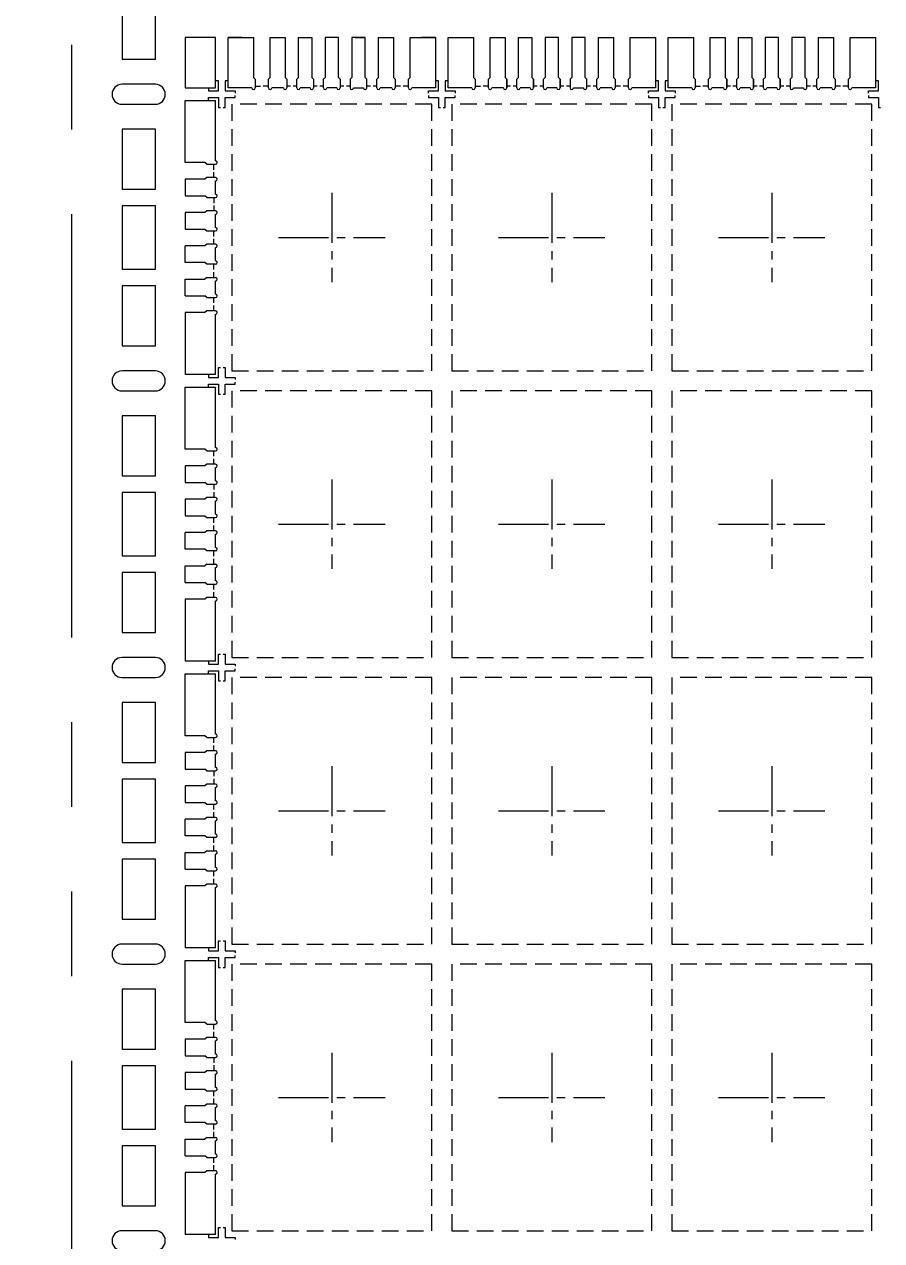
# Model space of a CAD drawing. Extents: x 1532 to 1650, y 120 to 288.
# Drawn here: x 1559.64 to 1572.51, y 249.05 to 267.3 of the extents above; entities that cross this region are included whole.
import ezdxf

# ---------------------------------------------------------------- set-up
doc = ezdxf.new("R2010")
doc.units = 0
doc.header["$MEASUREMENT"] = 0
for name, pattern in [('CENTER', [2, 1.25, -0.25, 0.25, -0.25]), ('CENTER2', [1.125, 0.75, -0.125, 0.125, -0.125]), ('HIDDEN', [0.375, 0.25, -0.125]), ('PHANTOM2', [31.75, 15.875, -3.175, 3.175, -3.175, 3.175, -3.175])]:
    doc.linetypes.add(name, pattern=pattern)
for name, color, linetype in [('1D', 4, 'Continuous'), ('LFBOTTOM', 4, 'Continuous'), ('LFTOP', 7, 'Continuous'), ('中心线', 1, 'CENTER2'), ('标注', 4, 'Continuous')]:
    doc.layers.add(name, color=color, linetype=linetype)
doc.layers.add('PKG', color=2, linetype='CENTER', lineweight=35)
doc.styles.add('SIMPLEX', font='SIMPLEX')
doc.dimstyles.new('2-0', dxfattribs={"dimtxt": 0.08, "dimasz": 0.12, "dimexe": 0.05, "dimexo": 0.025, "dimgap": 0.025, "dimtad": 0, "dimdec": 3, "dimzin": 1, "dimdsep": 46, "dimtxsty": 'SIMPLEX', "dimcen": 0.05, "dimadec": 0, "dimazin": 0, "dimtfac": 1, "dimtdec": 3, "dimtmove": 0, "dimatfit": 3, "dimfxl": 1, "dimarcsym": 0})

# ---------------------------------------------------------------- blocks, each defined once
blk = doc.blocks.new('*D2')
at = {"layer": 'Defpoints', "color": 0, "transparency": 16777216}
for p in [(1032.654, -491.735), (1040.022, -491.735), (1074.872, -518.035)]:
    blk.add_point(p, dxfattribs=at)
at = {"layer": '标注', "color": 0, "lineweight": -2, "transparency": 16777216}
for p, q in [((1033.654, -491.735), (1032.654, -491.735)), ((1034.654, -491.735), (1033.654, -491.735)), ((1039.872, -491.735), (1034.654, -491.735))]:
    blk.add_line(p, q, dxfattribs=at)
at = {"layer": '标注', "color": 0, "lineweight": 0, "transparency": 16777216, "insert": (1028.79, -491.735), "char_height": 1.5, "attachment_point": 5, "style": 'SIMPLEX'}
blk.add_mtext('26.300', dxfattribs=at)
blk = doc.blocks.new('*D4')
at = {"layer": 'Defpoints', "color": 0, "transparency": 16777216}
for p in [(1032.654, -486.035), (1040.022, -486.035), (1074.872, -518.035)]:
    blk.add_point(p, dxfattribs=at)
at = {"layer": '标注', "color": 0, "lineweight": -2, "transparency": 16777216}
for p, q in [((1033.654, -486.035), (1032.654, -486.035)), ((1034.654, -486.035), (1033.654, -486.035)), ((1039.872, -486.035), (1034.654, -486.035))]:
    blk.add_line(p, q, dxfattribs=at)
at = {"layer": '标注', "color": 0, "lineweight": 0, "transparency": 16777216, "insert": (1024.647, -486.035), "char_height": 1.5, "attachment_point": 5, "style": 'SIMPLEX'}
blk.add_mtext('32.000%%P0.300', dxfattribs=at)
blk = doc.blocks.new('*D5')
at = {"layer": 'Defpoints', "color": 0, "transparency": 16777216}
for p in [(1032.654, -484.06), (1074.47, -484.42), (1074.872, -518.035)]:
    blk.add_point(p, dxfattribs=at)
at = {"layer": '标注', "color": 0, "lineweight": -2, "transparency": 16777216}
for p, q in [((1033.654, -484.06), (1032.654, -484.06)), ((1034.654, -484.42), (1033.654, -484.06)), ((1073.47, -484.42), (1034.654, -484.42))]:
    blk.add_line(p, q, dxfattribs=at)
at = {"layer": '标注', "color": 0, "lineweight": 0, "transparency": 16777216, "insert": (1028.583, -484.06), "char_height": 1.5, "attachment_point": 5, "style": 'SIMPLEX'}
blk.add_mtext('33.615', dxfattribs=at)
blk = doc.blocks.new('*D21')
at = {"layer": 'Defpoints', "color": 0, "transparency": 16777216}
for p in [(1032.654, -481.536), (1041.022, -483.035), (1074.872, -518.035)]:
    blk.add_point(p, dxfattribs=at)
at = {"layer": '标注', "color": 0, "lineweight": -2, "transparency": 16777216}
for p, q in [((1033.654, -481.536), (1032.654, -481.536)), ((1034.654, -483.035), (1033.654, -481.536)), ((1040.872, -483.035), (1034.654, -483.035))]:
    blk.add_line(p, q, dxfattribs=at)
at = {"layer": '标注', "color": 0, "lineweight": 0, "transparency": 16777216, "insert": (1028.79, -481.536), "char_height": 1.5, "attachment_point": 5, "style": 'SIMPLEX'}
blk.add_mtext('35.000', dxfattribs=at)

msp = doc.modelspace()

# ---------------------------------------------------------------- linework, layer by layer
at = {"lineweight": 0}
for p, q in [((1561.6103, 266.3959), (1561.1103, 266.3959)), ((1561.1103, 266.0959), (1561.6103, 266.0959)), ((1561.6103, 262.0959), (1561.1103, 262.0959)), ((1561.1103, 261.7959), (1561.6103, 261.7959)), ((1561.6103, 257.7959), (1561.1103, 257.7959)), ((1561.1103, 257.4959), (1561.6103, 257.4959)), ((1561.6103, 253.4959), (1561.1103, 253.4959)), ((1561.1103, 253.1959), (1561.6103, 253.1959)), ((1561.6103, 249.1959), (1561.1103, 249.1959))]:
    msp.add_line(p, q, dxfattribs=at)
at = {"lineweight": 0, "ltscale": 10}
for points in [[(1561.6103, 267.8959), (1561.1103, 267.8959), (1561.1103, 266.7708), (1561.6103, 266.7708)], [(1561.6103, 265.7208), (1561.1103, 265.7208), (1561.1103, 264.8208), (1561.6103, 264.8208)], [(1561.6103, 264.5708), (1561.1103, 264.5708), (1561.1103, 263.6208), (1561.6103, 263.6208)], [(1561.6103, 263.3708), (1561.1103, 263.3708), (1561.1103, 262.4708), (1561.6103, 262.4708)], [(1561.6103, 261.4208), (1561.1103, 261.4208), (1561.1103, 260.5208), (1561.6103, 260.5208)], [(1561.6103, 260.2708), (1561.1103, 260.2708), (1561.1103, 259.3208), (1561.6103, 259.3208)], [(1561.6103, 259.0708), (1561.1103, 259.0708), (1561.1103, 258.1708), (1561.6103, 258.1708)], [(1561.6103, 257.1208), (1561.1103, 257.1208), (1561.1103, 256.2208), (1561.6103, 256.2208)], [(1561.6103, 255.9708), (1561.1103, 255.9708), (1561.1103, 255.0208), (1561.6103, 255.0208)], [(1561.6103, 254.7708), (1561.1103, 254.7708), (1561.1103, 253.8708), (1561.6103, 253.8708)], [(1561.6103, 252.8208), (1561.1103, 252.8208), (1561.1103, 251.9208), (1561.6103, 251.9208)], [(1561.6103, 251.6708), (1561.1103, 251.6708), (1561.1103, 250.7208), (1561.6103, 250.7208)], [(1561.6103, 250.4708), (1561.1103, 250.4708), (1561.1103, 249.5708), (1561.6103, 249.5708)]]:
    msp.add_lwpolyline(points, close=True, dxfattribs=at)
at = {"lineweight": 0}
for centre, start, end in [((1561.1103, 266.2459), 90, 270), ((1561.6103, 266.2459), 270, 90), ((1561.1103, 261.9459), 90, 270), ((1561.6103, 261.9459), 270, 90), ((1561.1103, 257.6459), 90, 270), ((1561.6103, 257.6459), 270, 90), ((1561.1103, 253.3459), 90, 270), ((1561.6103, 253.3459), 270, 90), ((1561.1103, 249.0459), 90, 270), ((1561.6103, 249.0459), 270, 90)]:
    msp.add_arc(centre, 0.15, start, end, dxfattribs=at)
at = {"layer": '1D', "color": 4, "linetype": 'PHANTOM2', "lineweight": 0, "ltscale": 0.4}
msp.add_line((1560.358, 207.2959), (1560.358, 269.2959), dxfattribs=at)
at = {"layer": 'LFBOTTOM', "linetype": 'HIDDEN', "lineweight": 0}
for p, q in [((1563.108, 266.3659), (1563.189, 266.3659)), ((1563.308, 266.3659), (1563.227, 266.3659)), ((1566.408, 266.3659), (1566.489, 266.3659)), ((1566.608, 266.3659), (1566.527, 266.3659)), ((1569.708, 266.3659), (1569.789, 266.3659)), ((1569.908, 266.3659), (1569.827, 266.3659))]:
    msp.add_line(p, q, dxfattribs=at)
at = {"layer": 'LFBOTTOM', "linetype": 'HIDDEN', "lineweight": 0, "ltscale": 0.2}
for p, q in [((1562.488, 264.6959), (1562.488, 264.6149)), ((1562.488, 264.5769), (1562.488, 264.4959)), ((1562.488, 263.6149), (1562.488, 263.6959)), ((1562.488, 263.4959), (1562.488, 263.5769)), ((1562.488, 260.3959), (1562.488, 260.3149)), ((1562.488, 260.2769), (1562.488, 260.1959)), ((1562.488, 259.3149), (1562.488, 259.3959)), ((1562.488, 259.1959), (1562.488, 259.2769)), ((1562.488, 256.0959), (1562.488, 256.0149)), ((1562.488, 255.9769), (1562.488, 255.8959)), ((1562.488, 255.0149), (1562.488, 255.0959)), ((1562.488, 254.8959), (1562.488, 254.9769)), ((1562.488, 251.7959), (1562.488, 251.7149)), ((1562.488, 251.6769), (1562.488, 251.5959)), ((1562.488, 250.7149), (1562.488, 250.7959)), ((1562.488, 250.5959), (1562.488, 250.6769))]:
    msp.add_line(p, q, dxfattribs=at)
at = {"layer": 'LFBOTTOM', "lineweight": 0}
for p, q in [((1562.558, 261.9959), (1562.558, 262.1459)), ((1562.558, 262.1459), (1562.589, 262.1459)), ((1562.627, 262.1459), (1562.658, 262.1459)), ((1562.658, 262.1459), (1562.658, 261.9959)), ((1562.408, 262.0409), (1562.408, 261.9959)), ((1562.408, 261.9959), (1562.558, 261.9959)), ((1562.408, 261.8509), (1562.408, 261.8959)), ((1562.408, 261.8959), (1562.558, 261.8959)), ((1562.558, 261.8959), (1562.558, 261.7459)), ((1562.658, 261.9959), (1562.808, 261.9959)), ((1562.658, 261.7459), (1562.658, 261.8959)), ((1562.658, 261.8959), (1562.808, 261.8959)), ((1562.808, 261.9959), (1562.808, 261.9649)), ((1562.808, 261.8959), (1562.808, 261.9269)), ((1562.558, 261.7459), (1562.589, 261.7459)), ((1562.627, 261.7459), (1562.658, 261.7459)), ((1562.408, 257.7409), (1562.408, 257.6959)), ((1562.408, 257.6959), (1562.558, 257.6959)), ((1562.558, 257.6959), (1562.558, 257.8459)), ((1562.558, 257.8459), (1562.589, 257.8459)), ((1562.627, 257.8459), (1562.658, 257.8459)), ((1562.658, 257.8459), (1562.658, 257.6959)), ((1562.658, 257.6959), (1562.808, 257.6959)), ((1562.808, 257.6959), (1562.808, 257.6649)), ((1562.408, 257.5509), (1562.408, 257.5959)), ((1562.408, 257.5959), (1562.558, 257.5959)), ((1562.558, 257.5959), (1562.558, 257.4459)), ((1562.658, 257.4459), (1562.658, 257.5959)), ((1562.658, 257.5959), (1562.808, 257.5959)), ((1562.808, 257.5959), (1562.808, 257.6269)), ((1562.558, 257.4459), (1562.589, 257.4459)), ((1562.627, 257.4459), (1562.658, 257.4459)), ((1562.558, 253.3959), (1562.558, 253.5459)), ((1562.558, 253.5459), (1562.589, 253.5459)), ((1562.627, 253.5459), (1562.658, 253.5459)), ((1562.658, 253.5459), (1562.658, 253.3959)), ((1562.408, 253.4409), (1562.408, 253.3959)), ((1562.408, 253.3959), (1562.558, 253.3959)), ((1562.658, 253.3959), (1562.808, 253.3959)), ((1562.808, 253.3959), (1562.808, 253.3649)), ((1562.808, 253.2959), (1562.808, 253.3269)), ((1562.408, 253.2509), (1562.408, 253.2959)), ((1562.408, 253.2959), (1562.558, 253.2959)), ((1562.558, 253.2959), (1562.558, 253.1459)), ((1562.558, 253.1459), (1562.589, 253.1459)), ((1562.627, 253.1459), (1562.658, 253.1459)), ((1562.658, 253.1459), (1562.658, 253.2959)), ((1562.658, 253.2959), (1562.808, 253.2959)), ((1562.408, 249.1409), (1562.408, 249.0959)), ((1562.558, 249.0959), (1562.558, 249.2459)), ((1562.558, 249.2459), (1562.589, 249.2459)), ((1562.627, 249.2459), (1562.658, 249.2459)), ((1562.658, 249.2459), (1562.658, 249.0959)), ((1562.408, 249.0959), (1562.558, 249.0959)), ((1562.658, 249.0959), (1562.808, 249.0959)), ((1562.808, 249.0959), (1562.808, 249.0649))]:
    msp.add_line(p, q, dxfattribs=at)
for points in [[(1562.408, 266.3409), (1562.408, 266.2959), (1562.558, 266.2959), (1562.558, 266.4459), (1562.513, 266.4459)], [(1562.703, 266.4459), (1562.658, 266.4459), (1562.658, 266.2959), (1562.808, 266.2959), (1562.808, 266.2649)], [(1565.708, 266.2649), (1565.708, 266.2959), (1565.858, 266.2959), (1565.858, 266.4459), (1565.813, 266.4459)], [(1566.003, 266.4459), (1565.958, 266.4459), (1565.958, 266.2959), (1566.108, 266.2959), (1566.108, 266.2649)], [(1569.008, 266.2649), (1569.008, 266.2959), (1569.158, 266.2959), (1569.158, 266.4459), (1569.113, 266.4459)], [(1569.303, 266.4459), (1569.258, 266.4459), (1569.258, 266.2959), (1569.408, 266.2959), (1569.408, 266.2649)], [(1572.308, 266.2649), (1572.308, 266.2959), (1572.458, 266.2959), (1572.458, 266.4459), (1572.413, 266.4459)], [(1562.408, 266.1509), (1562.408, 266.1959), (1562.558, 266.1959), (1562.558, 266.0459), (1562.589, 266.0459)], [(1562.408, 266.1509), (1562.408, 266.1959), (1562.558, 266.1959), (1562.558, 266.0459), (1562.589, 266.0459)], [(1562.627, 266.0459), (1562.658, 266.0459), (1562.658, 266.1959), (1562.808, 266.1959), (1562.808, 266.2269)], [(1562.627, 266.0459), (1562.658, 266.0459), (1562.658, 266.1959), (1562.808, 266.1959), (1562.808, 266.2269)], [(1565.708, 266.2269), (1565.708, 266.1959), (1565.858, 266.1959), (1565.858, 266.0459), (1565.889, 266.0459)], [(1565.927, 266.0459), (1565.958, 266.0459), (1565.958, 266.1959), (1566.108, 266.1959), (1566.108, 266.2269)], [(1569.008, 266.2269), (1569.008, 266.1959), (1569.158, 266.1959), (1569.158, 266.0459), (1569.189, 266.0459)], [(1569.227, 266.0459), (1569.258, 266.0459), (1569.258, 266.1959), (1569.408, 266.1959), (1569.408, 266.2269)], [(1572.308, 266.2269), (1572.308, 266.1959), (1572.458, 266.1959), (1572.458, 266.0459), (1572.489, 266.0459)]]:
    msp.add_lwpolyline(points, dxfattribs=at)
at = {"layer": 'LFBOTTOM', "linetype": 'ByBlock', "lineweight": 0}
for points in [[(1563.639, 266.3659), (1563.583, 266.3659)], [(1563.733, 266.3659), (1563.677, 266.3659)], [(1564.039, 266.3659), (1563.983, 266.3659)], [(1564.133, 266.3659), (1564.077, 266.3659)], [(1564.439, 266.3659), (1564.383, 266.3659)], [(1564.533, 266.3659), (1564.477, 266.3659)], [(1564.839, 266.3659), (1564.783, 266.3659)], [(1564.933, 266.3659), (1564.877, 266.3659)], [(1565.289, 266.3659), (1565.208, 266.3659)], [(1565.408, 266.3659), (1565.327, 266.3659)], [(1566.939, 266.3659), (1566.883, 266.3659)], [(1567.033, 266.3659), (1566.977, 266.3659)], [(1567.339, 266.3659), (1567.283, 266.3659)], [(1567.433, 266.3659), (1567.377, 266.3659)], [(1567.739, 266.3659), (1567.683, 266.3659)], [(1567.833, 266.3659), (1567.777, 266.3659)], [(1568.139, 266.3659), (1568.083, 266.3659)], [(1568.233, 266.3659), (1568.177, 266.3659)], [(1568.589, 266.3659), (1568.508, 266.3659)], [(1568.708, 266.3659), (1568.627, 266.3659)], [(1570.239, 266.3659), (1570.183, 266.3659)], [(1570.333, 266.3659), (1570.277, 266.3659)], [(1570.639, 266.3659), (1570.583, 266.3659)], [(1570.733, 266.3659), (1570.677, 266.3659)], [(1571.039, 266.3659), (1570.983, 266.3659)], [(1571.133, 266.3659), (1571.077, 266.3659)], [(1571.439, 266.3659), (1571.383, 266.3659)], [(1571.533, 266.3659), (1571.477, 266.3659)], [(1571.889, 266.3659), (1571.808, 266.3659)], [(1572.008, 266.3659), (1571.927, 266.3659)]]:
    msp.add_lwpolyline(points, dxfattribs=at)
at = {"layer": 'LFBOTTOM', "linetype": 'HIDDEN', "lineweight": 0, "ltscale": 0.2}
for points in [[(1562.488, 265.1149), (1562.488, 265.1959)], [(1562.488, 264.9959), (1562.488, 265.0769)], [(1562.488, 264.1149), (1562.488, 264.1959)], [(1562.488, 263.9959), (1562.488, 264.0769)], [(1562.488, 263.1149), (1562.488, 263.1959)], [(1562.488, 262.9959), (1562.488, 263.0769)], [(1562.488, 260.8149), (1562.488, 260.8959)], [(1562.488, 260.6959), (1562.488, 260.7769)], [(1562.488, 259.8149), (1562.488, 259.8959)], [(1562.488, 259.6959), (1562.488, 259.7769)], [(1562.488, 258.8149), (1562.488, 258.8959)], [(1562.488, 258.6959), (1562.488, 258.7769)], [(1562.488, 256.5149), (1562.488, 256.5959)], [(1562.488, 256.3959), (1562.488, 256.4769)], [(1562.488, 255.5149), (1562.488, 255.5959)], [(1562.488, 255.3959), (1562.488, 255.4769)], [(1562.488, 254.5149), (1562.488, 254.5959)], [(1562.488, 254.3959), (1562.488, 254.4769)], [(1562.488, 252.2149), (1562.488, 252.2959)], [(1562.488, 252.0959), (1562.488, 252.1769)], [(1562.488, 251.2149), (1562.488, 251.2959)], [(1562.488, 251.0959), (1562.488, 251.1769)], [(1562.488, 250.2149), (1562.488, 250.2959)], [(1562.488, 250.0959), (1562.488, 250.1769)]]:
    msp.add_lwpolyline(points, dxfattribs=at)
at = {"layer": 'LFTOP', "linetype": 'ByBlock', "lineweight": 0}
for p, q in [((1562.513, 267.0959), (1562.0603, 267.0959)), ((1562.0603, 267.0959), (1562.0603, 266.3409)), ((1562.513, 266.3409), (1562.513, 267.0959)), ((1562.908, 267.0959), (1562.703, 267.0959)), ((1562.703, 266.3409), (1562.703, 267.0959)), ((1562.703, 267.0959), (1563.083, 267.0959)), ((1563.083, 267.0959), (1563.083, 266.4959)), ((1563.333, 267.0959), (1563.408, 267.0959)), ((1563.333, 266.4959), (1563.333, 267.0959)), ((1563.333, 267.0959), (1563.558, 267.0959)), ((1563.558, 267.0959), (1563.558, 266.4959)), ((1563.758, 267.0959), (1563.908, 267.0959)), ((1563.758, 266.4959), (1563.758, 267.0959)), ((1563.758, 267.0959), (1563.958, 267.0959)), ((1563.958, 267.0959), (1563.958, 266.4959)), ((1564.358, 267.0959), (1564.158, 267.0959)), ((1564.158, 267.0959), (1564.158, 266.4959)), ((1564.358, 266.4959), (1564.358, 267.0959)), ((1564.758, 267.0959), (1564.558, 267.0959)), ((1564.558, 267.0959), (1564.558, 266.4959)), ((1564.608, 267.0959), (1564.758, 267.0959)), ((1564.758, 266.4959), (1564.758, 267.0959)), ((1564.958, 267.0959), (1565.183, 267.0959)), ((1564.958, 266.4959), (1564.958, 267.0959)), ((1565.108, 267.0959), (1565.183, 267.0959)), ((1565.183, 267.0959), (1565.183, 266.4959)), ((1565.433, 266.4959), (1565.433, 267.0959)), ((1565.433, 267.0959), (1565.813, 267.0959)), ((1565.813, 267.0959), (1565.608, 267.0959)), ((1565.813, 267.0959), (1565.813, 266.3409)), ((1566.003, 266.3409), (1566.003, 267.0959)), ((1566.003, 267.0959), (1566.383, 267.0959)), ((1566.383, 267.0959), (1566.383, 266.4959)), ((1566.633, 266.4959), (1566.633, 267.0959)), ((1566.633, 267.0959), (1566.858, 267.0959)), ((1566.858, 267.0959), (1566.858, 266.4959)), ((1567.058, 266.4959), (1567.058, 267.0959)), ((1567.058, 267.0959), (1567.258, 267.0959)), ((1567.258, 267.0959), (1567.258, 266.4959)), ((1567.658, 267.0959), (1567.458, 267.0959)), ((1567.458, 267.0959), (1567.458, 266.4959)), ((1567.658, 266.4959), (1567.658, 267.0959)), ((1568.058, 267.0959), (1567.858, 267.0959)), ((1567.858, 267.0959), (1567.858, 266.4959)), ((1568.058, 266.4959), (1568.058, 267.0959)), ((1568.258, 267.0959), (1568.483, 267.0959)), ((1568.258, 266.4959), (1568.258, 267.0959)), ((1568.483, 267.0959), (1568.483, 266.4959)), ((1568.733, 266.4959), (1568.733, 267.0959)), ((1568.733, 267.0959), (1569.113, 267.0959)), ((1569.113, 267.0959), (1569.113, 266.3409)), ((1569.303, 266.3409), (1569.303, 267.0959)), ((1569.303, 267.0959), (1569.683, 267.0959)), ((1569.683, 267.0959), (1569.683, 266.4959)), ((1569.933, 266.4959), (1569.933, 267.0959)), ((1569.933, 267.0959), (1570.158, 267.0959)), ((1570.158, 267.0959), (1570.158, 266.4959)), ((1570.358, 266.4959), (1570.358, 267.0959)), ((1570.358, 267.0959), (1570.558, 267.0959)), ((1570.558, 267.0959), (1570.558, 266.4959)), ((1570.958, 267.0959), (1570.758, 267.0959)), ((1570.758, 267.0959), (1570.758, 266.4959)), ((1570.958, 266.4959), (1570.958, 267.0959)), ((1571.358, 267.0959), (1571.158, 267.0959)), ((1571.158, 267.0959), (1571.158, 266.4959)), ((1571.358, 266.4959), (1571.358, 267.0959)), ((1571.558, 267.0959), (1571.783, 267.0959)), ((1571.558, 266.4959), (1571.558, 267.0959)), ((1571.783, 267.0959), (1571.783, 266.4959)), ((1572.033, 266.4959), (1572.033, 267.0959)), ((1572.033, 267.0959), (1572.413, 267.0959)), ((1572.413, 267.0959), (1572.413, 266.3409)), ((1563.083, 266.4959), (1563.108, 266.4709)), ((1563.108, 266.4709), (1563.108, 266.3409)), ((1563.308, 266.4709), (1563.333, 266.4959)), ((1563.308, 266.3409), (1563.308, 266.4709)), ((1563.558, 266.4959), (1563.583, 266.4709)), ((1563.583, 266.4709), (1563.583, 266.3409)), ((1563.733, 266.4709), (1563.758, 266.4959)), ((1563.733, 266.3409), (1563.733, 266.4709)), ((1563.958, 266.4959), (1563.983, 266.4709)), ((1563.983, 266.4709), (1563.983, 266.3409)), ((1564.158, 266.4959), (1564.133, 266.4709)), ((1564.133, 266.3409), (1564.133, 266.4709)), ((1564.383, 266.4709), (1564.358, 266.4959)), ((1564.383, 266.4709), (1564.383, 266.3409)), ((1564.558, 266.4959), (1564.533, 266.4709)), ((1564.533, 266.4709), (1564.533, 266.3409)), ((1564.783, 266.4709), (1564.758, 266.4959)), ((1564.783, 266.3409), (1564.783, 266.4709)), ((1564.933, 266.4709), (1564.958, 266.4959)), ((1564.933, 266.3409), (1564.933, 266.4709)), ((1565.183, 266.4959), (1565.208, 266.4709)), ((1565.208, 266.4709), (1565.208, 266.3409)), ((1565.408, 266.4709), (1565.433, 266.4959)), ((1565.408, 266.3409), (1565.408, 266.4709)), ((1566.383, 266.4959), (1566.408, 266.4709)), ((1566.408, 266.4709), (1566.408, 266.3409)), ((1566.608, 266.4709), (1566.633, 266.4959)), ((1566.608, 266.3409), (1566.608, 266.4709)), ((1566.858, 266.4959), (1566.883, 266.4709)), ((1566.883, 266.4709), (1566.883, 266.3409)), ((1567.033, 266.4709), (1567.058, 266.4959)), ((1567.033, 266.3409), (1567.033, 266.4709)), ((1567.258, 266.4959), (1567.283, 266.4709)), ((1567.283, 266.4709), (1567.283, 266.3409)), ((1567.458, 266.4959), (1567.433, 266.4709)), ((1567.433, 266.3409), (1567.433, 266.4709)), ((1567.683, 266.4709), (1567.658, 266.4959)), ((1567.683, 266.4709), (1567.683, 266.3409)), ((1567.858, 266.4959), (1567.833, 266.4709)), ((1567.833, 266.4709), (1567.833, 266.3409)), ((1568.083, 266.4709), (1568.058, 266.4959)), ((1568.083, 266.3409), (1568.083, 266.4709)), ((1568.233, 266.4709), (1568.258, 266.4959)), ((1568.233, 266.3409), (1568.233, 266.4709)), ((1568.483, 266.4959), (1568.508, 266.4709)), ((1568.508, 266.4709), (1568.508, 266.3409)), ((1568.708, 266.4709), (1568.733, 266.4959)), ((1568.708, 266.3409), (1568.708, 266.4709)), ((1569.683, 266.4959), (1569.708, 266.4709)), ((1569.708, 266.4709), (1569.708, 266.3409)), ((1569.908, 266.4709), (1569.933, 266.4959)), ((1569.908, 266.3409), (1569.908, 266.4709)), ((1570.158, 266.4959), (1570.183, 266.4709)), ((1570.183, 266.4709), (1570.183, 266.3409)), ((1570.333, 266.4709), (1570.358, 266.4959)), ((1570.333, 266.3409), (1570.333, 266.4709)), ((1570.558, 266.4959), (1570.583, 266.4709)), ((1570.583, 266.4709), (1570.583, 266.3409)), ((1570.758, 266.4959), (1570.733, 266.4709)), ((1570.733, 266.3409), (1570.733, 266.4709)), ((1570.983, 266.4709), (1570.958, 266.4959)), ((1570.983, 266.4709), (1570.983, 266.3409)), ((1571.158, 266.4959), (1571.133, 266.4709)), ((1571.133, 266.4709), (1571.133, 266.3409)), ((1571.383, 266.4709), (1571.358, 266.4959)), ((1571.383, 266.3409), (1571.383, 266.4709)), ((1571.533, 266.4709), (1571.558, 266.4959)), ((1571.533, 266.3409), (1571.533, 266.4709)), ((1571.783, 266.4959), (1571.808, 266.4709)), ((1571.808, 266.4709), (1571.808, 266.3409)), ((1572.008, 266.4709), (1572.033, 266.4959)), ((1572.008, 266.3409), (1572.008, 266.4709)), ((1562.0603, 266.3409), (1562.513, 266.3409)), ((1563.058, 266.3409), (1562.703, 266.3409)), ((1563.533, 266.3409), (1563.358, 266.3409)), ((1563.933, 266.3409), (1563.783, 266.3409)), ((1564.333, 266.3409), (1564.183, 266.3409)), ((1564.583, 266.3409), (1564.733, 266.3409)), ((1565.158, 266.3409), (1564.983, 266.3409)), ((1565.813, 266.3409), (1565.458, 266.3409)), ((1566.358, 266.3409), (1566.003, 266.3409)), ((1566.833, 266.3409), (1566.658, 266.3409)), ((1567.233, 266.3409), (1567.083, 266.3409)), ((1567.633, 266.3409), (1567.483, 266.3409)), ((1567.883, 266.3409), (1568.033, 266.3409)), ((1568.458, 266.3409), (1568.283, 266.3409)), ((1569.113, 266.3409), (1568.758, 266.3409)), ((1569.658, 266.3409), (1569.303, 266.3409)), ((1570.133, 266.3409), (1569.958, 266.3409)), ((1570.533, 266.3409), (1570.383, 266.3409)), ((1570.933, 266.3409), (1570.783, 266.3409)), ((1571.183, 266.3409), (1571.333, 266.3409)), ((1571.758, 266.3409), (1571.583, 266.3409)), ((1572.413, 266.3409), (1572.058, 266.3409))]:
    msp.add_line(p, q, dxfattribs=at)
at = {"layer": 'LFTOP', "linetype": 'Continuous', "lineweight": 0}
for p, q in [((1566.883, 266.3409), (1566.883, 266.4709)), ((1567.283, 266.3409), (1567.283, 266.4709)), ((1567.433, 266.3409), (1567.433, 266.4709)), ((1567.683, 266.3409), (1567.683, 266.4709)), ((1570.183, 266.3409), (1570.183, 266.4709)), ((1570.583, 266.3409), (1570.583, 266.4709)), ((1570.733, 266.3409), (1570.733, 266.4709)), ((1570.983, 266.3409), (1570.983, 266.4709))]:
    msp.add_line(p, q, dxfattribs=at)
at = {"layer": 'LFTOP', "color": 0, "linetype": 'ByBlock', "lineweight": 0}
for p, q in [((1562.0603, 266.1509), (1562.513, 266.1509)), ((1562.0603, 265.2209), (1562.0603, 266.1509)), ((1562.3541, 265.2209), (1562.0603, 265.2209)), ((1562.383, 265.1959), (1562.3541, 265.2209)), ((1562.383, 264.9959), (1562.3541, 264.9709)), ((1562.513, 264.9959), (1562.383, 264.9959)), ((1562.3541, 264.9709), (1562.0603, 264.9709)), ((1562.0603, 264.9709), (1562.0603, 264.7209)), ((1562.0603, 264.7209), (1562.3517, 264.7209)), ((1562.383, 264.6959), (1562.3517, 264.7209)), ((1562.383, 264.6959), (1562.513, 264.6959)), ((1562.3517, 264.4709), (1562.0603, 264.4709)), ((1562.0603, 264.4709), (1562.0603, 264.2209)), ((1562.383, 264.4959), (1562.3517, 264.4709)), ((1562.0603, 263.7209), (1562.0603, 263.9709)), ((1562.513, 263.7459), (1562.513, 263.9459)), ((1562.3517, 263.7209), (1562.0603, 263.7209)), ((1562.383, 263.6959), (1562.3517, 263.7209)), ((1562.0603, 263.2209), (1562.0603, 263.4709)), ((1562.0603, 263.4709), (1562.3517, 263.4709)), ((1562.383, 263.4959), (1562.3517, 263.4709)), ((1562.383, 263.4959), (1562.513, 263.4959)), ((1562.513, 263.2459), (1562.513, 263.4459)), ((1562.0603, 263.2209), (1562.3541, 263.2209)), ((1562.383, 263.1959), (1562.3541, 263.2209)), ((1562.383, 263.1959), (1562.513, 263.1959)), ((1562.383, 262.9959), (1562.3541, 262.9709)), ((1562.0603, 262.9709), (1562.0603, 262.0408)), ((1562.3541, 262.9709), (1562.0603, 262.9709)), ((1562.513, 262.0409), (1562.0603, 262.0408)), ((1562.0603, 261.8509), (1562.513, 261.8509)), ((1562.0603, 260.9209), (1562.0603, 261.8509)), ((1562.3541, 260.9209), (1562.0603, 260.9209)), ((1562.383, 260.8959), (1562.3541, 260.9209)), ((1562.3541, 260.6709), (1562.0603, 260.6709)), ((1562.0603, 260.6709), (1562.0603, 260.4209)), ((1562.383, 260.6959), (1562.3541, 260.6709)), ((1562.513, 260.6959), (1562.383, 260.6959)), ((1562.0603, 260.4209), (1562.3517, 260.4209)), ((1562.383, 260.3959), (1562.3517, 260.4209)), ((1562.383, 260.3959), (1562.513, 260.3959)), ((1562.3517, 260.1709), (1562.0603, 260.1709)), ((1562.0603, 260.1709), (1562.0603, 259.9209)), ((1562.383, 260.1959), (1562.3517, 260.1709)), ((1562.0603, 259.4209), (1562.0603, 259.6709)), ((1562.513, 259.4459), (1562.513, 259.6459)), ((1562.3517, 259.4209), (1562.0603, 259.4209)), ((1562.383, 259.3959), (1562.3517, 259.4209)), ((1562.0603, 258.9209), (1562.0603, 259.1709)), ((1562.0603, 259.1709), (1562.3517, 259.1709)), ((1562.383, 259.1959), (1562.3517, 259.1709)), ((1562.383, 259.1959), (1562.513, 259.1959)), ((1562.513, 258.9459), (1562.513, 259.1459)), ((1562.0603, 258.9209), (1562.3541, 258.9209)), ((1562.383, 258.8959), (1562.3541, 258.9209)), ((1562.383, 258.8959), (1562.513, 258.8959)), ((1562.0603, 258.6709), (1562.0603, 257.7408)), ((1562.3541, 258.6709), (1562.0603, 258.6709)), ((1562.383, 258.6959), (1562.3541, 258.6709)), ((1562.513, 257.7409), (1562.0603, 257.7408)), ((1562.0603, 257.5509), (1562.513, 257.5509)), ((1562.0603, 256.6209), (1562.0603, 257.5509)), ((1562.3541, 256.6209), (1562.0603, 256.6209)), ((1562.383, 256.5959), (1562.3541, 256.6209)), ((1562.3541, 256.3709), (1562.0603, 256.3709)), ((1562.0603, 256.3709), (1562.0603, 256.1209)), ((1562.383, 256.3959), (1562.3541, 256.3709)), ((1562.513, 256.3959), (1562.383, 256.3959)), ((1562.0603, 256.1209), (1562.3517, 256.1209)), ((1562.383, 256.0959), (1562.3517, 256.1209)), ((1562.383, 256.0959), (1562.513, 256.0959)), ((1562.3517, 255.8709), (1562.0603, 255.8709)), ((1562.0603, 255.8709), (1562.0603, 255.6209)), ((1562.383, 255.8959), (1562.3517, 255.8709)), ((1562.0603, 255.1209), (1562.0603, 255.3709)), ((1562.513, 255.1459), (1562.513, 255.3459)), ((1562.3517, 255.1209), (1562.0603, 255.1209)), ((1562.383, 255.0959), (1562.3517, 255.1209)), ((1562.0603, 254.6209), (1562.0603, 254.8709)), ((1562.0603, 254.8709), (1562.3517, 254.8709)), ((1562.383, 254.8959), (1562.3517, 254.8709)), ((1562.383, 254.8959), (1562.513, 254.8959)), ((1562.513, 254.6459), (1562.513, 254.8459)), ((1562.0603, 254.6209), (1562.3541, 254.6209)), ((1562.383, 254.5959), (1562.3541, 254.6209)), ((1562.383, 254.5959), (1562.513, 254.5959)), ((1562.0603, 254.3709), (1562.0603, 253.4408)), ((1562.3541, 254.3709), (1562.0603, 254.3709)), ((1562.383, 254.3959), (1562.3541, 254.3709)), ((1562.513, 253.4409), (1562.0603, 253.4408)), ((1562.0603, 253.2509), (1562.513, 253.2509)), ((1562.0603, 252.3209), (1562.0603, 253.2509)), ((1562.3541, 252.3209), (1562.0603, 252.3209)), ((1562.383, 252.2959), (1562.3541, 252.3209)), ((1562.3541, 252.0709), (1562.0603, 252.0709)), ((1562.0603, 252.0709), (1562.0603, 251.8209)), ((1562.383, 252.0959), (1562.3541, 252.0709)), ((1562.513, 252.0959), (1562.383, 252.0959)), ((1562.0603, 251.8209), (1562.3517, 251.8209)), ((1562.383, 251.7959), (1562.3517, 251.8209)), ((1562.383, 251.7959), (1562.513, 251.7959)), ((1562.3517, 251.5709), (1562.0603, 251.5709)), ((1562.0603, 251.5709), (1562.0603, 251.3209)), ((1562.383, 251.5959), (1562.3517, 251.5709)), ((1562.0603, 250.8209), (1562.0603, 251.0709)), ((1562.513, 250.8459), (1562.513, 251.0459)), ((1562.3517, 250.8209), (1562.0603, 250.8209)), ((1562.383, 250.7959), (1562.3517, 250.8209)), ((1562.383, 250.5959), (1562.3517, 250.5709)), ((1562.383, 250.5959), (1562.513, 250.5959)), ((1562.0603, 250.3209), (1562.0603, 250.5709)), ((1562.0603, 250.5709), (1562.3517, 250.5709)), ((1562.513, 250.3459), (1562.513, 250.5459)), ((1562.0603, 250.3209), (1562.3541, 250.3209)), ((1562.383, 250.2959), (1562.3541, 250.3209)), ((1562.383, 250.2959), (1562.513, 250.2959)), ((1562.0603, 250.0709), (1562.0603, 249.1408)), ((1562.3541, 250.0709), (1562.0603, 250.0709)), ((1562.383, 250.0959), (1562.3541, 250.0709)), ((1562.513, 249.1409), (1562.0603, 249.1408))]:
    msp.add_line(p, q, dxfattribs=at)
at = {"layer": 'LFTOP', "color": 0, "linetype": 'Continuous', "lineweight": 0}
for p, q in [((1562.513, 264.4959), (1562.383, 264.4959)), ((1562.383, 264.1959), (1562.513, 264.1959)), ((1562.513, 263.9959), (1562.383, 263.9959)), ((1562.513, 263.6959), (1562.383, 263.6959)), ((1562.513, 262.9959), (1562.383, 262.9959)), ((1562.513, 260.1959), (1562.383, 260.1959)), ((1562.383, 259.8959), (1562.513, 259.8959)), ((1562.513, 259.6959), (1562.383, 259.6959)), ((1562.513, 259.3959), (1562.383, 259.3959)), ((1562.513, 258.6959), (1562.383, 258.6959)), ((1562.513, 255.8959), (1562.383, 255.8959)), ((1562.383, 255.5959), (1562.513, 255.5959)), ((1562.513, 255.3959), (1562.383, 255.3959)), ((1562.513, 255.0959), (1562.383, 255.0959)), ((1562.513, 254.3959), (1562.383, 254.3959)), ((1562.513, 251.5959), (1562.383, 251.5959)), ((1562.383, 251.2959), (1562.513, 251.2959)), ((1562.513, 251.0959), (1562.383, 251.0959)), ((1562.513, 250.7959), (1562.383, 250.7959)), ((1562.513, 250.0959), (1562.383, 250.0959))]:
    msp.add_line(p, q, dxfattribs=at)
at = {"layer": 'LFTOP', "color": 0, "linetype": 'ByBlock', "lineweight": 0}
for points in [[(1562.383, 265.1959), (1562.513, 265.1959, 1), (1562.513, 265.2459), (1562.513, 266.1509)], [(1562.513, 264.7459), (1562.513, 264.9459, 1), (1562.513, 264.9959)], [(1562.513, 264.1959, 1), (1562.513, 264.2459), (1562.513, 264.4459)], [(1562.513, 262.0409), (1562.513, 262.9459, 1), (1562.513, 262.9959)], [(1562.383, 260.8959), (1562.513, 260.8959, 1), (1562.513, 260.9459), (1562.513, 261.8509)], [(1562.513, 260.4459), (1562.513, 260.6459, 1), (1562.513, 260.6959)], [(1562.513, 259.8959, 1), (1562.513, 259.9459), (1562.513, 260.1459)], [(1562.513, 257.7409), (1562.513, 258.6459, 1), (1562.513, 258.6959)], [(1562.383, 256.5959), (1562.513, 256.5959, 1), (1562.513, 256.6459), (1562.513, 257.5509)], [(1562.513, 256.1459), (1562.513, 256.3459, 1), (1562.513, 256.3959)], [(1562.513, 255.5959, 1), (1562.513, 255.6459), (1562.513, 255.8459)], [(1562.513, 253.4409), (1562.513, 254.3459, 1), (1562.513, 254.3959)], [(1562.383, 252.2959), (1562.513, 252.2959, 1), (1562.513, 252.3459), (1562.513, 253.2509)], [(1562.513, 251.8459), (1562.513, 252.0459, 1), (1562.513, 252.0959)], [(1562.513, 251.2959, 1), (1562.513, 251.3459), (1562.513, 251.5459)], [(1562.513, 249.1409), (1562.513, 250.0459, 1), (1562.513, 250.0959)]]:
    msp.add_lwpolyline(points, format="xyb", dxfattribs=at)
for points in [[(1562.0603, 264.2209), (1562.3517, 264.2209), (1562.383, 264.1959)], [(1562.383, 263.9959), (1562.3517, 263.9709), (1562.0603, 263.9709)], [(1562.0603, 259.9209), (1562.3517, 259.9209), (1562.383, 259.8959)], [(1562.383, 259.6959), (1562.3517, 259.6709), (1562.0603, 259.6709)], [(1562.0603, 255.6209), (1562.3517, 255.6209), (1562.383, 255.5959)], [(1562.383, 255.3959), (1562.3517, 255.3709), (1562.0603, 255.3709)], [(1562.0603, 251.3209), (1562.3517, 251.3209), (1562.383, 251.2959)], [(1562.383, 251.0959), (1562.3517, 251.0709), (1562.0603, 251.0709)]]:
    msp.add_lwpolyline(points, dxfattribs=at)
at = {"layer": 'LFTOP', "linetype": 'ByBlock', "lineweight": 0}
for centre in [(1563.083, 266.3409), (1563.333, 266.3409), (1563.558, 266.3409), (1563.758, 266.3409), (1563.958, 266.3409), (1564.158, 266.3409), (1564.358, 266.3409), (1564.558, 266.3409), (1564.758, 266.3409), (1564.958, 266.3409), (1565.183, 266.3409), (1565.433, 266.3409), (1566.383, 266.3409), (1566.633, 266.3409), (1566.858, 266.3409), (1567.058, 266.3409), (1567.258, 266.3409), (1567.458, 266.3409), (1567.658, 266.3409), (1567.858, 266.3409), (1568.058, 266.3409), (1568.258, 266.3409), (1568.483, 266.3409), (1568.733, 266.3409), (1569.683, 266.3409), (1569.933, 266.3409), (1570.158, 266.3409), (1570.358, 266.3409), (1570.558, 266.3409), (1570.758, 266.3409), (1570.958, 266.3409), (1571.158, 266.3409), (1571.358, 266.3409), (1571.558, 266.3409), (1571.783, 266.3409), (1572.033, 266.3409)]:
    msp.add_arc(centre, 0.025, 180, 0, dxfattribs=at)
at = {"layer": 'LFTOP', "color": 0, "linetype": 'ByBlock', "lineweight": 0}
for centre in [(1562.513, 264.7209), (1562.513, 264.4709), (1562.513, 263.9709), (1562.513, 263.7209), (1562.513, 263.4709), (1562.513, 263.2209), (1562.513, 260.4209), (1562.513, 260.1709), (1562.513, 259.6709), (1562.513, 259.4209), (1562.513, 259.1709), (1562.513, 258.9209), (1562.513, 256.1209), (1562.513, 255.8709), (1562.513, 255.3709), (1562.513, 255.1209), (1562.513, 254.8709), (1562.513, 254.6209), (1562.513, 251.8209), (1562.513, 251.5709), (1562.513, 251.0709), (1562.513, 250.8209), (1562.513, 250.5709), (1562.513, 250.3209)]:
    msp.add_arc(centre, 0.025, 270, 90, dxfattribs=at)
at = {"layer": 'PKG', "linetype": 'HIDDEN', "lineweight": 0}
for points in [[(1562.758, 262.0959), (1565.758, 262.0959), (1565.758, 266.0959), (1562.758, 266.0959)], [(1566.058, 262.0959), (1569.058, 262.0959), (1569.058, 266.0959), (1566.058, 266.0959)], [(1569.358, 262.0959), (1572.358, 262.0959), (1572.358, 266.0959), (1569.358, 266.0959)], [(1562.758, 257.7959), (1565.758, 257.7959), (1565.758, 261.7959), (1562.758, 261.7959)], [(1566.058, 257.7959), (1569.058, 257.7959), (1569.058, 261.7959), (1566.058, 261.7959)], [(1569.358, 257.7959), (1572.358, 257.7959), (1572.358, 261.7959), (1569.358, 261.7959)], [(1562.758, 253.4959), (1565.758, 253.4959), (1565.758, 257.4959), (1562.758, 257.4959)], [(1566.058, 253.4959), (1569.058, 253.4959), (1569.058, 257.4959), (1566.058, 257.4959)], [(1569.358, 253.4959), (1572.358, 253.4959), (1572.358, 257.4959), (1569.358, 257.4959)], [(1562.758, 249.1959), (1565.758, 249.1959), (1565.758, 253.1959), (1562.758, 253.1959)], [(1566.058, 249.1959), (1569.058, 249.1959), (1569.058, 253.1959), (1566.058, 253.1959)], [(1569.358, 249.1959), (1572.358, 249.1959), (1572.358, 253.1959), (1569.358, 253.1959)]]:
    msp.add_lwpolyline(points, close=True, dxfattribs=at)
at = {"layer": '中心线', "linetype": 'CENTER2', "lineweight": 0}
for p, q in [((1564.258, 264.7665), (1564.258, 263.4252)), ((1567.558, 264.7665), (1567.558, 263.4252)), ((1570.858, 264.7665), (1570.858, 263.4252)), ((1563.4596, 264.0959), (1565.0564, 264.0959)), ((1566.7596, 264.0959), (1568.3564, 264.0959)), ((1570.0596, 264.0959), (1571.6564, 264.0959)), ((1564.258, 260.4665), (1564.258, 259.1252)), ((1567.558, 260.4665), (1567.558, 259.1252)), ((1570.858, 260.4665), (1570.858, 259.1252)), ((1563.4596, 259.7959), (1565.0564, 259.7959)), ((1566.7596, 259.7959), (1568.3564, 259.7959)), ((1570.0596, 259.7959), (1571.6564, 259.7959)), ((1564.258, 256.1665), (1564.258, 254.8252)), ((1567.558, 256.1665), (1567.558, 254.8252)), ((1570.858, 256.1665), (1570.858, 254.8252)), ((1563.4596, 255.4959), (1565.0564, 255.4959)), ((1566.7596, 255.4959), (1568.3564, 255.4959)), ((1570.0596, 255.4959), (1571.6564, 255.4959)), ((1564.258, 251.8665), (1564.258, 250.5252)), ((1567.558, 251.8665), (1567.558, 250.5252)), ((1570.858, 251.8665), (1570.858, 250.5252)), ((1563.4596, 251.1959), (1565.0564, 251.1959)), ((1566.7596, 251.1959), (1568.3564, 251.1959)), ((1570.0596, 251.1959), (1571.6564, 251.1959))]:
    msp.add_line(p, q, dxfattribs=at)

# ---------------------------------------------------------------- dimensions: what is measured, and where the dimension line sits
at = {"layer": '标注', "lineweight": 0}
for feature_location, offset, override, picture, middle in [((1555.158, 273.2959), (-8.3675, 1.4991), {"dimtxt": 1.5, "dimasz": 0.5, "dimexo": 0.15, "dimgap": 0.15}, '*D21', (1542.9262, 274.795)), ((1588.6061, 271.9109), (-41.8156, 0.3599), {"dimtxt": 1.5, "dimasz": 0.5, "dimexo": 1, "dimgap": 0.5}, '*D5', (1542.7191, 272.2708)), ((1554.158, 264.5959), (-7.3675, 0.0002), {"dimtxt": 1.5, "dimasz": 0.5, "dimexo": 0.15, "dimgap": 0.15}, '*D2', (1542.9262, 264.5961))]:
    dim = msp.add_ordinate_dim(feature_location=feature_location, offset=offset, dtype=0, origin=(1589.008, 238.2959), dimstyle='2-0', override=override, dxfattribs=at)
    dim.commit()
    dim.dimension.update_dxf_attribs({"geometry": picture, "text_midpoint": middle, "insert": (514.1363, 756.3311)})
dim = msp.add_ordinate_dim(feature_location=(1554.158, 270.2959), offset=(-7.3675, 0.0002), dtype=0, origin=(1589.008, 238.2959), text='<>%%P0.300', dimstyle='2-0', override={"dimtxt": 1.5, "dimasz": 0.5, "dimexo": 0.15, "dimgap": 0.15}, dxfattribs=at)
dim.commit()
dim.dimension.update_dxf_attribs({"geometry": '*D4', "text_midpoint": (1538.7834, 270.2961), "insert": (514.1363, 756.3311)})

doc.saveas('drawing.dxf')
